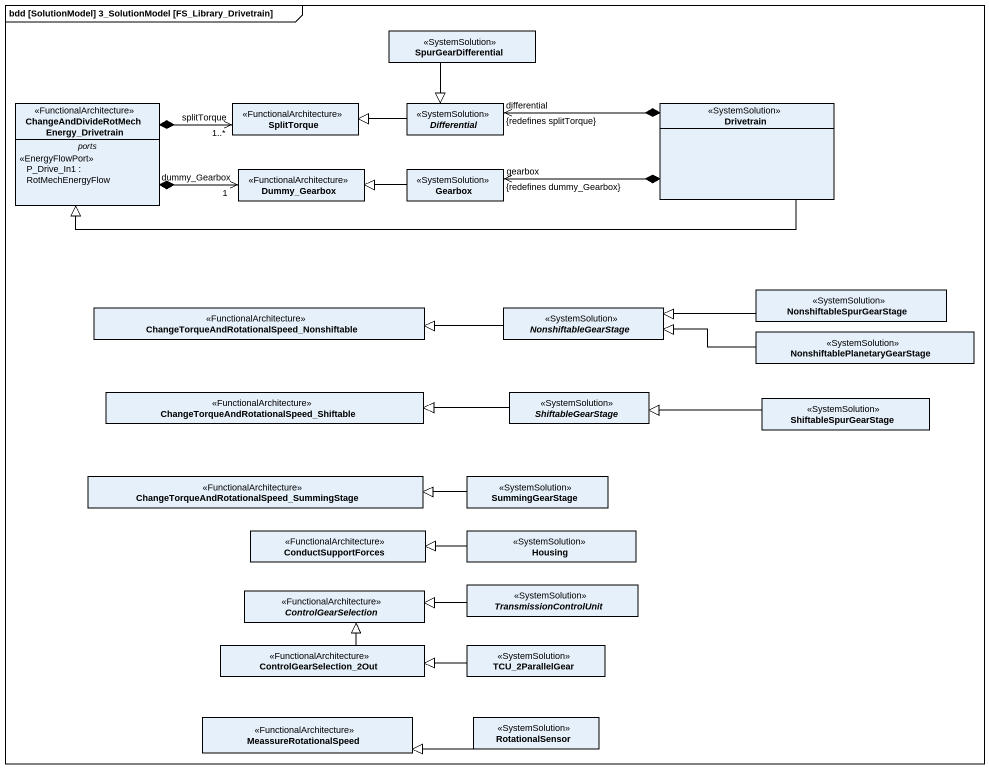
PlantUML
@startuml
mainframe bdd [SolutionModel] 3_SolutionModel [FS_Library_Drivetrain]
hide circle
hide empty members
class SpurGearDifferential <<SystemSolution>>
class "ChangeAndDivideRotMechEnergy_Drivetrain" as ChangeAndDivideRotMechEnergy <<FunctionalArchitecture>> {
  -- ports --
  <<EnergyFlowPort>> P_Drive_In1 : RotMechEnergyFlow
}
class SplitTorque <<FunctionalArchitecture>>
abstract class Differential <<SystemSolution>>
class Drivetrain <<SystemSolution>>
class Dummy_Gearbox <<FunctionalArchitecture>>
class Gearbox <<SystemSolution>>
class "ChangeTorqueAndRotationalSpeed_Nonshiftable" as ChangeTorqueAndRotationalSpe <<FunctionalArchitecture>>
abstract class NonshiftableGearStage <<SystemSolution>>
class NonshiftableSpurGearStage <<SystemSolution>>
class "NonshiftablePlanetaryGearStage" as NonshiftablePlanetaryGearSta <<SystemSolution>>
class "ChangeTorqueAndRotationalSpeed_Shiftable" as ChangeTorqueAndRotationalSpe_2 <<FunctionalArchitecture>>
abstract class ShiftableGearStage <<SystemSolution>>
class ShiftableSpurGearStage <<SystemSolution>>
class "ChangeTorqueAndRotationalSpeed_SummingStage" as ChangeTorqueAndRotationalSpe_3 <<FunctionalArchitecture>>
class SummingGearStage <<SystemSolution>>
class ConductSupportForces <<FunctionalArchitecture>>
class Housing <<SystemSolution>>
abstract class ControlGearSelection <<FunctionalArchitecture>>
abstract class TransmissionControlUnit <<SystemSolution>>
class ControlGearSelection_2Out <<FunctionalArchitecture>>
class TCU_2ParallelGear <<SystemSolution>>
class MeassureRotationalSpeed <<FunctionalArchitecture>>
class RotationalSensor <<SystemSolution>>
SpurGearDifferential --|> Differential
ChangeAndDivideRotMechEnergy *-right-> "splitTorque\n1..*" SplitTorque
ChangeAndDivideRotMechEnergy *-right-> "dummy_Gearbox\n1" Dummy_Gearbox
Differential -left-|> SplitTorque
Differential "differential\n{redefines splitTorque}" <-right-* Drivetrain
Drivetrain -left-|> ChangeAndDivideRotMechEnergy
Gearbox "gearbox\n{redefines dummy_Gearbox}" <-right-* Drivetrain
Gearbox -left-|> Dummy_Gearbox
NonshiftableGearStage -left-|> ChangeTorqueAndRotationalSpe
NonshiftableSpurGearStage -left-|> NonshiftableGearStage
NonshiftablePlanetaryGearSta -left-|> NonshiftableGearStage
ShiftableGearStage -left-|> ChangeTorqueAndRotationalSpe_2
ShiftableSpurGearStage -left-|> ShiftableGearStage
SummingGearStage -left-|> ChangeTorqueAndRotationalSpe_3
Housing -left-|> ConductSupportForces
TransmissionControlUnit -left-|> ControlGearSelection
ControlGearSelection_2Out -up-|> ControlGearSelection
TCU_2ParallelGear -left-|> ControlGearSelection_2Out
RotationalSensor -left-|> MeassureRotationalSpeed
@enduml
